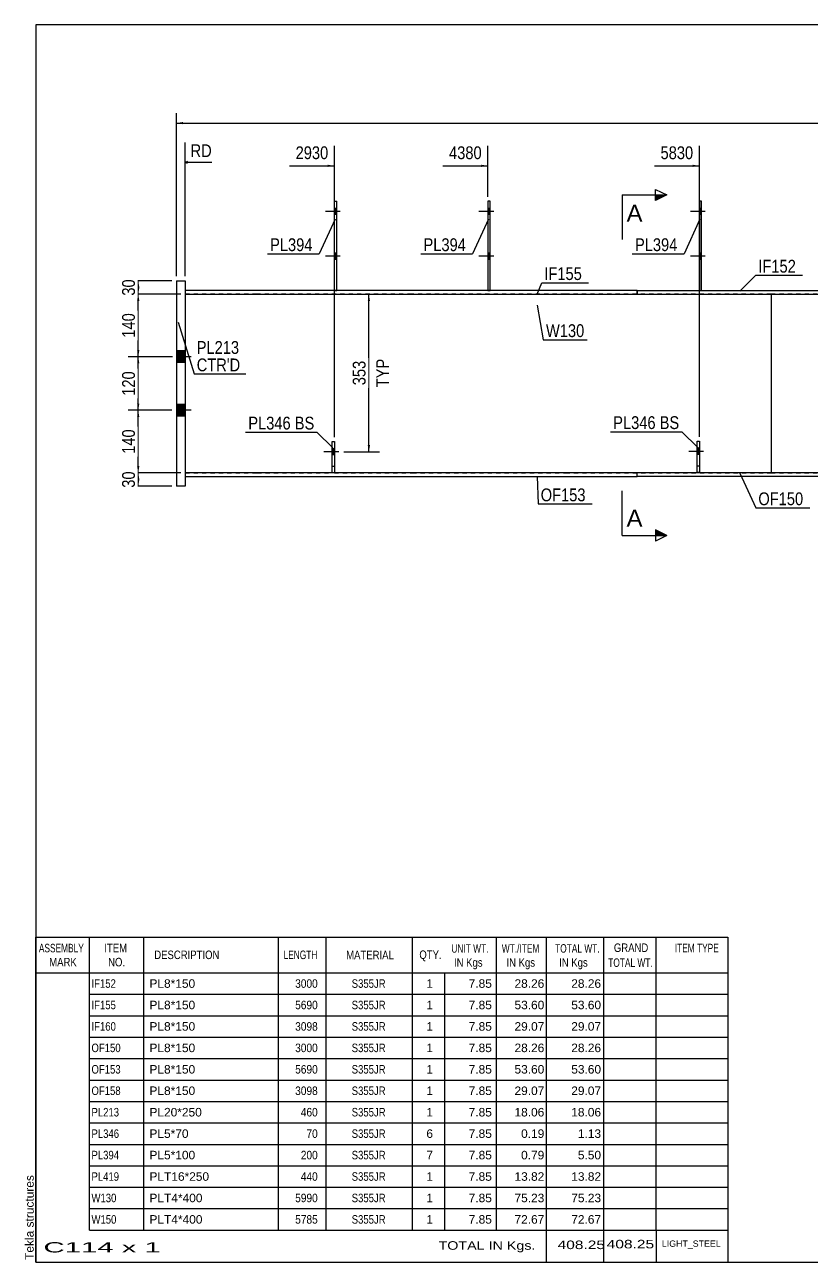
# Model space of a CAD drawing. Header units: millimetres. Extents: x -335 to 67, y -177 to 100.
# Drawn here: x -335.4 to -159.3, y -176.7 to 100.3 of the extents above; entities that cross this region are included whole.
import ezdxf

# ---------------------------------------------------------------- set-up
doc = ezdxf.new("R2010")
doc.units = ezdxf.units.MM
doc.linetypes.add('DXK_LINE_DOT1', pattern=[1.8814, 0.9407, -0.9407])
doc.linetypes.add('DXK_LINE_DOT2', pattern=[3.9198, 1.9599, -1.9599])
doc.styles.add('Arial', font='ARIAL.TTF', dxfattribs={"height": 0.2})
doc.styles.add('Arial Narrow', font='ARIALN.TTF', dxfattribs={"height": 0.2})

# ---------------------------------------------------------------- blocks, each defined once
blk = doc.blocks.new('Unknown-624482607-1210')
at = {"color": 5, "linetype": 'Continuous'}
for p, q in [((67.07, 100.31), (-332.93, 100.31)), ((-332.93, 100.31), (-332.93, -176.69)), ((67.07, -176.69), (67.07, 100.31)), ((-332.93, -176.69), (67.07, -176.69))]:
    blk.add_line(p, q, dxfattribs=at)
at = {"color": 174, "linetype": 'Continuous', "style": 'Arial'}
blk.add_text('Tekla structures', height=1.9102, rotation=90, dxfattribs=at).set_placement((-333.43, -176.19))
blk = doc.blocks.new('Bolt-624482607-1271 - 1262')
at = {"linetype": 'Continuous'}
blk.add_hatch(color=3, dxfattribs=at).paths.add_polyline_path([(-184.4, 4.1), (-184.4, 5.5), (-184.9, 5.5), (-184.9, 4.1)])
at = {"color": 3, "linetype": 'Continuous'}
for p, q in [((-183.45, 4.8), (-186.75, 4.8)), ((-184.4, 5.5), (-184.9, 5.5)), ((-184.4, 4.1), (-184.9, 4.1))]:
    blk.add_line(p, q, dxfattribs=at)
blk = doc.blocks.new('Bolt-624482607-1269 - 1262')
at = {"linetype": 'Continuous'}
for points in [[(-183.9, 57.8), (-183.9, 59.2), (-184.4, 59.2), (-184.4, 57.8)], [(-183.9, 57.8), (-183.9, 59.2), (-184.4, 59.2), (-184.4, 57.8)], [(-183.9, 47.8), (-183.9, 49.2), (-184.4, 49.2), (-184.4, 47.8)], [(-183.9, 47.8), (-183.9, 49.2), (-184.4, 49.2), (-184.4, 47.8)]]:
    blk.add_hatch(color=3, dxfattribs=at).paths.add_polyline_path(points)
at = {"color": 3, "linetype": 'Continuous'}
for p, q in [((-183.1, 58.5), (-186.4, 58.5)), ((-183.1, 58.5), (-186.4, 58.5)), ((-183.9, 59.2), (-184.4, 59.2)), ((-183.9, 59.2), (-184.4, 59.2)), ((-183.9, 57.8), (-184.4, 57.8)), ((-183.9, 57.8), (-184.4, 57.8)), ((-183.1, 48.5), (-186.4, 48.5)), ((-183.1, 48.5), (-186.4, 48.5)), ((-183.9, 49.2), (-184.4, 49.2)), ((-183.9, 49.2), (-184.4, 49.2)), ((-183.9, 47.8), (-184.4, 47.8)), ((-183.9, 47.8), (-184.4, 47.8))]:
    blk.add_line(p, q, dxfattribs=at)
blk = doc.blocks.new('Bolt-624482607-1270 - 1262')
at = {"color": 3, "linetype": 'DXK_LINE_DOT2'}
for p, q in [((-183.45, 4.8), (-186.75, 4.8)), ((-184.4, 5.5), (-184.9, 5.5)), ((-184.4, 4.1), (-184.9, 4.1))]:
    blk.add_line(p, q, dxfattribs=at)
blk = doc.blocks.new('Part-624482607-1304 - 1262')
at = {"color": 2, "linetype": 'Continuous'}
for p, q in [((-231.25, 60.8), (-231.75, 60.8)), ((-231.75, 60.8), (-231.75, 40.8)), ((-231.25, 40.8), (-231.25, 60.8))]:
    blk.add_line(p, q, dxfattribs=at)
at = {"color": 7, "linetype": 'DXK_LINE_DOT1'}
blk.add_line((-231.75, 40.8), (-231.25, 40.8), dxfattribs=at)
blk = doc.blocks.new('Part-624482607-1544 - 1262')
at = {"color": 7, "linetype": 'DXK_LINE_DOT1'}
for p, q in [((-184.9, 0.1), (-184.9, 7.1)), ((-184.9, 7.1), (-184.4, 7.1)), ((-184.4, 7.1), (-184.4, 0.1)), ((-184.4, 0.1), (-184.9, 0.1))]:
    blk.add_line(p, q, dxfattribs=at)
blk = doc.blocks.new('Bolt-624482607-1305 - 1262')
at = {"linetype": 'Continuous'}
for points in [[(-231.25, 57.8), (-231.25, 59.2), (-231.75, 59.2), (-231.75, 57.8)], [(-231.25, 57.8), (-231.25, 59.2), (-231.75, 59.2), (-231.75, 57.8)], [(-231.25, 47.8), (-231.25, 49.2), (-231.75, 49.2), (-231.75, 47.8)], [(-231.25, 47.8), (-231.25, 49.2), (-231.75, 49.2), (-231.75, 47.8)]]:
    blk.add_hatch(color=3, dxfattribs=at).paths.add_polyline_path(points)
at = {"color": 3, "linetype": 'Continuous'}
for p, q in [((-230.45, 58.5), (-233.75, 58.5)), ((-230.45, 58.5), (-233.75, 58.5)), ((-231.25, 59.2), (-231.75, 59.2)), ((-231.25, 59.2), (-231.75, 59.2)), ((-231.25, 57.8), (-231.75, 57.8)), ((-231.25, 57.8), (-231.75, 57.8)), ((-230.45, 48.5), (-233.75, 48.5)), ((-230.45, 48.5), (-233.75, 48.5)), ((-231.25, 49.2), (-231.75, 49.2)), ((-231.25, 49.2), (-231.75, 49.2)), ((-231.25, 47.8), (-231.75, 47.8)), ((-231.25, 47.8), (-231.75, 47.8))]:
    blk.add_line(p, q, dxfattribs=at)
blk = doc.blocks.new('Part-624482607-1315 - 1262')
at = {"color": 2, "linetype": 'Continuous'}
for p, q in [((-266.1, 40.8), (-266.1, 60.8)), ((-266.1, 60.8), (-265.6, 60.8)), ((-265.6, 40.8), (-265.6, 60.8))]:
    blk.add_line(p, q, dxfattribs=at)
at = {"color": 7, "linetype": 'DXK_LINE_DOT1'}
blk.add_line((-266.1, 40.8), (-265.6, 40.8), dxfattribs=at)
blk = doc.blocks.new('Bolt-624482607-1316 - 1262')
at = {"linetype": 'Continuous'}
for points in [[(-265.6, 57.8), (-265.6, 59.2), (-266.1, 59.2), (-266.1, 57.8)], [(-265.6, 57.8), (-265.6, 59.2), (-266.1, 59.2), (-266.1, 57.8)], [(-265.6, 47.8), (-265.6, 49.2), (-266.1, 49.2), (-266.1, 47.8)], [(-265.6, 47.8), (-265.6, 49.2), (-266.1, 49.2), (-266.1, 47.8)]]:
    blk.add_hatch(color=3, dxfattribs=at).paths.add_polyline_path(points)
at = {"color": 3, "linetype": 'Continuous'}
for p, q in [((-264.8, 58.5), (-268.1, 58.5)), ((-264.8, 58.5), (-268.1, 58.5)), ((-265.6, 59.2), (-266.1, 59.2)), ((-265.6, 59.2), (-266.1, 59.2)), ((-265.6, 57.8), (-266.1, 57.8)), ((-265.6, 57.8), (-266.1, 57.8)), ((-264.8, 48.5), (-268.1, 48.5)), ((-264.8, 48.5), (-268.1, 48.5)), ((-265.6, 49.2), (-266.1, 49.2)), ((-265.6, 49.2), (-266.1, 49.2)), ((-265.6, 47.8), (-266.1, 47.8)), ((-265.6, 47.8), (-266.1, 47.8))]:
    blk.add_line(p, q, dxfattribs=at)
blk = doc.blocks.new('Bolt-624482607-1317 - 1262')
at = {"linetype": 'Continuous'}
blk.add_hatch(color=3, dxfattribs=at).paths.add_polyline_path([(-266.1, 4), (-266.1, 5.4), (-266.6, 5.4), (-266.6, 4)])
at = {"color": 3, "linetype": 'Continuous'}
for p, q in [((-265.15, 4.7), (-268.45, 4.7)), ((-266.1, 5.4), (-266.6, 5.4)), ((-266.1, 4), (-266.6, 4))]:
    blk.add_line(p, q, dxfattribs=at)
blk = doc.blocks.new('Bolt-624482607-1318 - 1262')
at = {"color": 3, "linetype": 'DXK_LINE_DOT2'}
for p, q in [((-265.15, 4.7), (-268.45, 4.7)), ((-266.1, 5.4), (-266.6, 5.4)), ((-266.1, 4), (-266.6, 4))]:
    blk.add_line(p, q, dxfattribs=at)
blk = doc.blocks.new('Part-624482607-1351 - 1262')
at = {"color": 2, "linetype": 'Continuous'}
for p, q in [((-266.6, 0), (-266.6, 7)), ((-266.6, 7), (-266.1, 7)), ((-266.1, 7), (-266.1, 0))]:
    blk.add_line(p, q, dxfattribs=at)
at = {"color": 7, "linetype": 'DXK_LINE_DOT1'}
for p, q in [((-266.6, 1.5), (-266.1, 1.5)), ((-266.1, 0), (-266.6, 0))]:
    blk.add_line(p, q, dxfattribs=at)
blk = doc.blocks.new('Part-624482607-1373 - 1262')
at = {"color": 7, "linetype": 'DXK_LINE_DOT1'}
for p, q in [((-266.6, 0), (-266.6, 7)), ((-266.6, 7), (-266.1, 7)), ((-266.1, 7), (-266.1, 0))]:
    blk.add_line(p, q, dxfattribs=at)
blk = doc.blocks.new('Part-624482607-1417 - 1262')
at = {"color": 2, "linetype": 'Continuous'}
for p, q in [((-198.35, -0.8), (-198.35, 0)), ((-152.35, 0), (-198.35, 0)), ((-118, 0), (-152.25, 0)), ((-101.9, 0), (-117.9, 0)), ((-101.9, -0.8), (-101.9, 0)), ((-152.35, -0.8), (-198.35, -0.8)), ((-118, -0.8), (-152.25, -0.8)), ((-101.9, -0.8), (-117.9, -0.8))]:
    blk.add_line(p, q, dxfattribs=at)
blk = doc.blocks.new('Part-624482607-1539 - 1262')
at = {"color": 2, "linetype": 'Continuous'}
for p, q in [((-184.9, 0.1), (-184.9, 7.1)), ((-184.9, 7.1), (-184.4, 7.1)), ((-184.4, 7.1), (-184.4, 0.1)), ((-184.4, 0.1), (-184.9, 0.1))]:
    blk.add_line(p, q, dxfattribs=at)
at = {"color": 7, "linetype": 'DXK_LINE_DOT1'}
blk.add_line((-184.9, 1.6), (-184.4, 1.6), dxfattribs=at)
blk = doc.blocks.new('Part-624482607-1449 - 1262')
at = {"color": 2, "linetype": 'Continuous'}
for p, q in [((-283.5, 0), (-299.5, 0)), ((-248.8, 0), (-283.4, 0)), ((-214.45, 0), (-248.7, 0)), ((-198.35, 0), (-214.35, 0)), ((-198.35, -0.8), (-198.35, 0)), ((-299.5, -0.8), (-283.5, -0.8)), ((-283.4, -0.8), (-248.8, -0.8)), ((-248.7, -0.8), (-214.45, -0.8)), ((-214.35, -0.8), (-198.35, -0.8))]:
    blk.add_line(p, q, dxfattribs=at)
at = {"color": 7, "linetype": 'DXK_LINE_DOT1'}
blk.add_line((-299.5, 0), (-299.5, -0.8), dxfattribs=at)
blk = doc.blocks.new('Part-624482607-1613 - 1262')
at = {"color": 2, "linetype": 'Continuous'}
for p, q in [((-198.35, 40.8), (-152.35, 40.8)), ((-198.35, 40.8), (-198.35, 40)), ((-198.35, 40), (-152.35, 40)), ((-152.25, 40.8), (-118, 40.8)), ((-152.25, 40), (-118, 40)), ((-117.9, 40.8), (-101.9, 40.8)), ((-117.9, 40), (-101.9, 40)), ((-101.9, 40), (-101.9, 40.8))]:
    blk.add_line(p, q, dxfattribs=at)
blk = doc.blocks.new('Part-624482607-1549 - 1262')
at = {"color": 2, "linetype": 'Continuous'}
for p, q in [((-183.9, 60.8), (-184.4, 60.8)), ((-184.4, 60.8), (-184.4, 40.8)), ((-183.9, 40.8), (-183.9, 60.8))]:
    blk.add_line(p, q, dxfattribs=at)
at = {"color": 7, "linetype": 'DXK_LINE_DOT1'}
blk.add_line((-184.4, 40.8), (-183.9, 40.8), dxfattribs=at)
blk = doc.blocks.new('Part-624482607-1472 - 1262')
at = {"color": 2, "linetype": 'Continuous'}
for p, q in [((-168.35, 40), (-168.35, 0)), ((5.35, 0), (5.35, 40))]:
    blk.add_line(p, q, dxfattribs=at)
at = {"color": 7, "linetype": 'DXK_LINE_DOT1'}
for p, q in [((-152.35, 40), (-168.35, 40)), ((-118, 40), (-152.25, 40)), ((-75.65, 40), (-117.9, 40)), ((-41.3, 40), (-75.55, 40)), ((5.35, 40), (-41.2, 40)), ((-168.35, 0), (-152.35, 0)), ((-152.25, 0), (-118, 0)), ((-117.9, 0), (-75.65, 0)), ((-75.55, 0), (-41.3, 0)), ((-41.2, 0), (5.35, 0))]:
    blk.add_line(p, q, dxfattribs=at)
blk = doc.blocks.new('Part-624482607-1494 - 1262')
at = {"color": 2, "linetype": 'Continuous'}
for p, q in [((-283.5, 40.8), (-299.5, 40.8)), ((-299.5, 40), (-283.5, 40)), ((-248.8, 40.8), (-283.4, 40.8)), ((-283.4, 40), (-248.8, 40)), ((-214.45, 40.8), (-248.7, 40.8)), ((-248.7, 40), (-214.45, 40)), ((-198.35, 40.8), (-214.35, 40.8)), ((-214.35, 40), (-198.35, 40)), ((-198.35, 40), (-198.35, 40.8))]:
    blk.add_line(p, q, dxfattribs=at)
at = {"color": 7, "linetype": 'DXK_LINE_DOT1'}
blk.add_line((-299.5, 40.8), (-299.5, 40), dxfattribs=at)
blk = doc.blocks.new('Bolt-624482607-1517 - 1262')
at = {"linetype": 'Continuous'}
for points in [[(-299.5, 24.7), (-299.5, 27.3), (-301.5, 27.3), (-301.5, 24.7)], [(-299.5, 24.7), (-299.5, 27.3), (-301.5, 27.3), (-301.5, 24.7)], [(-299.5, 12.7), (-299.5, 15.3), (-301.5, 15.3), (-301.5, 12.7)], [(-299.5, 12.7), (-299.5, 15.3), (-301.5, 15.3), (-301.5, 12.7)]]:
    blk.add_hatch(color=3, dxfattribs=at).paths.add_polyline_path(points)
at = {"color": 3, "linetype": 'Continuous'}
for p, q in [((-299.5, 27.3), (-301.5, 27.3)), ((-299.5, 27.3), (-301.5, 27.3)), ((-298.2, 26), (-301.5, 26)), ((-298.2, 26), (-301.5, 26)), ((-299.5, 24.7), (-301.5, 24.7)), ((-299.5, 24.7), (-301.5, 24.7)), ((-299.5, 15.3), (-301.5, 15.3)), ((-299.5, 15.3), (-301.5, 15.3)), ((-298.2, 14), (-301.5, 14)), ((-298.2, 14), (-301.5, 14)), ((-299.5, 12.7), (-301.5, 12.7)), ((-299.5, 12.7), (-301.5, 12.7))]:
    blk.add_line(p, q, dxfattribs=at)
blk = doc.blocks.new('Part-624482607-1534 - 1262')
at = {"color": 7, "linetype": 'DXK_LINE_DOT1'}
for p, q in [((-283.5, 40), (-299.5, 40)), ((-299.5, 40), (-299.5, 0)), ((-248.8, 40), (-283.4, 40)), ((-214.45, 40), (-248.7, 40)), ((-168.35, 40), (-214.35, 40)), ((-299.5, 0), (-283.5, 0)), ((-283.4, 0), (-266.6, 0)), ((-266.1, 0), (-248.8, 0)), ((-248.7, 0), (-214.45, 0)), ((-214.35, 0), (-168.35, 0))]:
    blk.add_line(p, q, dxfattribs=at)
at = {"color": 2, "linetype": 'Continuous'}
blk.add_line((-168.35, 40), (-168.35, 0), dxfattribs=at)
blk = doc.blocks.new('Part-624482607-1591 - 1262')
at = {"color": 2, "linetype": 'Continuous'}
for p, q in [((-301.5, 43), (-299.5, 43)), ((-301.5, 43), (-301.5, -3)), ((-299.5, 43), (-299.5, -3)), ((-299.5, -3), (-301.5, -3))]:
    blk.add_line(p, q, dxfattribs=at)
blk = doc.blocks.new('StraightDimension-624482607-1639 - 1262')
at = {"linetype": 'Continuous'}
for points in [[(-310.28, 12.5), (-310.03, 14), (-309.78, 12.5)], [(-309.78, 1.5), (-310.03, 0), (-310.28, 1.5)]]:
    blk.add_hatch(color=7, dxfattribs=at).paths.add_polyline_path(points)
at = {"color": 7, "linetype": 'Continuous'}
for p, q in [((-302.5, 14), (-312.28, 14)), ((-310.03, 0), (-310.03, 14)), ((-300.5, 0), (-312.28, 0))]:
    blk.add_line(p, q, dxfattribs=at)
at = {"color": 0}
blk.add_wipeout([(-310.18, 10.34), (-314.38, 10.34), (-314.38, 3.66), (-310.18, 3.66)], dxfattribs=at)
at = {"color": 3, "style": 'Arial Narrow'}
blk.add_text('140', height=2.863, rotation=90.0002, dxfattribs=at).set_placement((-310.78, 4.26))
blk = doc.blocks.new('StraightDimension-624482607-1658 - 1262')
at = {"linetype": 'Continuous'}
for points in [[(-310.28, 24.5), (-310.03, 26), (-309.78, 24.5)], [(-309.78, 15.5), (-310.03, 14), (-310.28, 15.5)]]:
    blk.add_hatch(color=7, dxfattribs=at).paths.add_polyline_path(points)
at = {"color": 7, "linetype": 'Continuous'}
for p, q in [((-302.35, 26), (-312.28, 26)), ((-310.03, 14), (-310.03, 26)), ((-302.5, 14), (-312.28, 14))]:
    blk.add_line(p, q, dxfattribs=at)
at = {"color": 0}
blk.add_wipeout([(-310.18, 23.34), (-314.38, 23.34), (-314.38, 16.66), (-310.18, 16.66)], dxfattribs=at)
at = {"color": 3, "style": 'Arial Narrow'}
blk.add_text('120', height=2.863, rotation=90.0002, dxfattribs=at).set_placement((-310.78, 17.26))
blk = doc.blocks.new('StraightDimension-624482607-1671 - 1262')
at = {"linetype": 'Continuous'}
for points in [[(-310.28, 38.5), (-310.03, 40), (-309.78, 38.5)], [(-309.78, 27.5), (-310.03, 26), (-310.28, 27.5)]]:
    blk.add_hatch(color=7, dxfattribs=at).paths.add_polyline_path(points)
at = {"color": 7, "linetype": 'Continuous'}
for p, q in [((-300.5, 40), (-312.28, 40)), ((-310.03, 26), (-310.03, 40)), ((-302.35, 26), (-312.28, 26))]:
    blk.add_line(p, q, dxfattribs=at)
at = {"color": 0}
blk.add_wipeout([(-310.18, 36.34), (-314.38, 36.34), (-314.38, 29.66), (-310.18, 29.66)], dxfattribs=at)
at = {"color": 3, "style": 'Arial Narrow'}
blk.add_text('140', height=2.863, rotation=90.0002, dxfattribs=at).set_placement((-310.78, 30.26))
blk = doc.blocks.new('StraightDimension-624482607-1679 - 1262')
at = {"linetype": 'Continuous'}
for points in [[(-310.28, 41.5), (-310.03, 43), (-309.78, 41.5)], [(-309.78, 41.5), (-310.03, 40), (-310.28, 41.5)]]:
    blk.add_hatch(color=7, dxfattribs=at).paths.add_polyline_path(points)
at = {"color": 7, "linetype": 'Continuous'}
for p, q in [((-302.5, 43), (-312.28, 43)), ((-310.03, 40), (-310.03, 43)), ((-300.5, 40), (-312.28, 40))]:
    blk.add_line(p, q, dxfattribs=at)
at = {"color": 0}
blk.add_wipeout([(-310.18, 43.93), (-314.38, 43.93), (-314.38, 39.07), (-310.18, 39.07)], dxfattribs=at)
at = {"color": 3, "style": 'Arial Narrow'}
blk.add_text('30', height=2.863, rotation=90.0002, dxfattribs=at).set_placement((-310.78, 39.67))
blk = doc.blocks.new('StraightDimension-624482607-1687 - 1262')
at = {"linetype": 'Continuous'}
for points in [[(-310.28, -1.5), (-310.03, 0), (-309.78, -1.5)], [(-309.78, -1.5), (-310.03, -3), (-310.28, -1.5)]]:
    blk.add_hatch(color=7, dxfattribs=at).paths.add_polyline_path(points)
at = {"color": 7, "linetype": 'Continuous'}
for p, q in [((-300.5, 0), (-312.28, 0)), ((-310.03, -3), (-310.03, 0)), ((-302.5, -3), (-312.28, -3))]:
    blk.add_line(p, q, dxfattribs=at)
at = {"color": 0}
blk.add_wipeout([(-310.18, 0.93), (-314.38, 0.93), (-314.38, -3.93), (-310.18, -3.93)], dxfattribs=at)
at = {"color": 3, "style": 'Arial Narrow'}
blk.add_text('30', height=2.863, rotation=90.0002, dxfattribs=at).set_placement((-310.78, -3.33))
blk = doc.blocks.new('StraightDimension-624482607-1697 - 1262')
at = {"linetype": 'Continuous'}
for points in [[(-258.64, 38.5), (-258.39, 40), (-258.14, 38.5)], [(-258.14, 6.2), (-258.39, 4.7), (-258.64, 6.2)]]:
    blk.add_hatch(color=7, dxfattribs=at).paths.add_polyline_path(points)
at = {"color": 7, "linetype": 'Continuous'}
for p, q in [((-264.03, 40), (-255.99, 40)), ((-258.39, 4.7), (-258.39, 40)), ((-264.03, 4.7), (-255.99, 4.7))]:
    blk.add_line(p, q, dxfattribs=at)
at = {"color": 0}
blk.add_wipeout([(-258.54, 25.69), (-262.74, 25.69), (-262.74, 19.01), (-258.54, 19.01)], dxfattribs=at)
at = {"color": 3, "style": 'Arial Narrow'}
blk.add_text('353', height=2.863, rotation=90.0002, dxfattribs=at).set_placement((-259.14, 19.61))
at = {"color": 0, "linetype": 'Continuous'}
blk.add_wipeout([(-253.29, 26.14), (-257.49, 26.14), (-257.49, 18.56), (-253.29, 18.56)], dxfattribs=at)
at = {"color": 3, "linetype": 'Continuous', "style": 'Arial Narrow'}
blk.add_text('TYP', height=2.863, rotation=90.0002, dxfattribs=at).set_placement((-253.89, 19.16))
blk = doc.blocks.new('StraightDimension-624482607-5629 - 1262')
at = {"linetype": 'Continuous'}
blk.add_hatch(color=7, dxfattribs=at).paths.add_polyline_path([(-185.9, 68.98), (-184.4, 68.73), (-185.9, 68.48)])
at = {"color": 7, "linetype": 'Continuous'}
for p, q in [((-184.4, 8.1), (-184.4, 73.23)), ((-194.46, 68.73), (-184.4, 68.73))]:
    blk.add_line(p, q, dxfattribs=at)
at = {"color": 0}
blk.add_wipeout([(-185.18, 69.63), (-185.18, 73.83), (-193.69, 73.83), (-193.69, 69.63)], dxfattribs=at)
at = {"color": 3, "style": 'Arial Narrow'}
blk.add_text('5830', height=2.863, dxfattribs=at).set_placement((-193.09, 70.23))
blk = doc.blocks.new('StraightDimension-624482607-5630 - 1262')
at = {"linetype": 'Continuous'}
blk.add_hatch(color=7, dxfattribs=at).paths.add_polyline_path([(-233.25, 68.98), (-231.75, 68.73), (-233.25, 68.48)])
at = {"color": 7, "linetype": 'Continuous'}
for p, q in [((-231.75, 61.8), (-231.75, 73.23)), ((-241.81, 68.73), (-231.75, 68.73))]:
    blk.add_line(p, q, dxfattribs=at)
at = {"color": 0}
blk.add_wipeout([(-232.53, 69.63), (-232.53, 73.83), (-241.04, 73.83), (-241.04, 69.63)], dxfattribs=at)
at = {"color": 3, "style": 'Arial Narrow'}
blk.add_text('4380', height=2.863, dxfattribs=at).set_placement((-240.44, 70.23))
blk = doc.blocks.new('StraightDimension-624482607-5631 - 1262')
at = {"linetype": 'Continuous'}
blk.add_hatch(color=7, dxfattribs=at).paths.add_polyline_path([(-267.6, 68.98), (-266.1, 68.73), (-267.6, 68.48)])
at = {"color": 7, "linetype": 'Continuous'}
for p, q in [((-266.1, 8), (-266.1, 73.23)), ((-276.16, 68.73), (-266.1, 68.73))]:
    blk.add_line(p, q, dxfattribs=at)
at = {"color": 0, "linetype": 'Continuous'}
blk.add_wipeout([(-292.97, 70.08), (-292.97, 74.28), (-298.91, 74.28), (-298.91, 70.08)], dxfattribs=at)
at = {"color": 7, "linetype": 'Continuous'}
for p, q in [((-299.5, 44), (-299.5, 73.98)), ((-299, 69.73), (-299.5, 69.48)), ((-299, 69.23), (-299.5, 69.48)), ((-293.57, 69.48), (-299.5, 69.48))]:
    blk.add_line(p, q, dxfattribs=at)
at = {"color": 3, "linetype": 'Continuous', "style": 'Arial Narrow'}
blk.add_text('RD', height=2.863, dxfattribs=at).set_placement((-298.31, 70.68))
at = {"color": 0}
blk.add_wipeout([(-266.88, 69.63), (-266.88, 73.83), (-275.39, 73.83), (-275.39, 69.63)], dxfattribs=at)
at = {"color": 3, "style": 'Arial Narrow'}
blk.add_text('2930', height=2.863, dxfattribs=at).set_placement((-274.79, 70.23))
blk = doc.blocks.new('StraightDimension-624482607-5716 - 1262')
at = {"linetype": 'Continuous'}
for points in [[(-300, 78.05), (-301.5, 78.3), (-300, 78.55)], [(7.42, 78.55), (8.92, 78.3), (7.42, 78.05)]]:
    blk.add_hatch(color=7, dxfattribs=at).paths.add_polyline_path(points)
at = {"color": 7, "linetype": 'Continuous'}
for p, q in [((-301.5, 44), (-301.5, 80.55)), ((8.92, 43), (8.92, 80.55)), ((-301.5, 78.3), (8.92, 78.3))]:
    blk.add_line(p, q, dxfattribs=at)
at = {"color": 0}
blk.add_wipeout([(-141.12, 78.45), (-141.12, 82.65), (-151.46, 82.65), (-151.46, 78.45)], dxfattribs=at)
at = {"color": 3, "style": 'Arial Narrow'}
blk.add_text('11831', height=2.863, dxfattribs=at).set_placement((-150.86, 79.05))
blk = doc.blocks.new('CBS_BOM-624482607-5740')
at = {"color": 7, "linetype": 'Continuous'}
for p, q in [((-332.96, -111.92), (-332.96, -103.92)), ((-332.96, -103.92), (-178.04, -103.92)), ((-320.96, -111.92), (-320.96, -103.92)), ((-308.77, -111.92), (-308.77, -103.92)), ((-278.61, -111.92), (-278.61, -103.92)), ((-267.93, -111.92), (-267.93, -103.92)), ((-248.61, -111.92), (-248.61, -103.92)), ((-229.81, -111.92), (-229.81, -103.92)), ((-218.6, -111.92), (-218.6, -103.92)), ((-205.81, -111.92), (-205.81, -103.92)), ((-194.06, -111.92), (-194.06, -103.92)), ((-178.04, -103.92), (-178.04, -111.91)), ((-332.96, -111.92), (-178.04, -111.92)), ((-332.96, -116.72), (-332.96, -111.92)), ((-320.96, -116.72), (-320.96, -111.92)), ((-308.77, -116.72), (-308.77, -111.92)), ((-278.61, -116.72), (-278.61, -111.92)), ((-267.93, -116.72), (-267.93, -111.92)), ((-248.61, -116.72), (-248.61, -111.92)), ((-241.35, -116.72), (-241.35, -111.92)), ((-229.81, -116.72), (-229.81, -111.92)), ((-218.6, -116.72), (-218.6, -111.92)), ((-205.81, -116.72), (-205.81, -111.92)), ((-194.04, -116.72), (-194.04, -111.92)), ((-178.04, -111.92), (-178.04, -116.72)), ((-332.96, -121.52), (-332.96, -116.72)), ((-320.96, -116.72), (-178.04, -116.72)), ((-320.96, -121.52), (-320.96, -116.72)), ((-308.77, -121.52), (-308.77, -116.72)), ((-278.61, -121.52), (-278.61, -116.72)), ((-267.93, -121.52), (-267.93, -116.72)), ((-248.61, -121.52), (-248.61, -116.72)), ((-241.35, -121.52), (-241.35, -116.72)), ((-229.81, -121.52), (-229.81, -116.72)), ((-218.6, -121.52), (-218.6, -116.72)), ((-205.81, -121.52), (-205.81, -116.72)), ((-194.04, -121.52), (-194.04, -116.72)), ((-178.04, -116.72), (-178.04, -121.52)), ((-332.96, -126.32), (-332.96, -121.52)), ((-320.96, -121.52), (-178.04, -121.52)), ((-320.96, -126.32), (-320.96, -121.52)), ((-308.77, -126.32), (-308.77, -121.52)), ((-278.61, -126.32), (-278.61, -121.52)), ((-267.93, -126.32), (-267.93, -121.52)), ((-248.61, -126.32), (-248.61, -121.52)), ((-241.35, -126.32), (-241.35, -121.52)), ((-229.81, -126.32), (-229.81, -121.52)), ((-218.6, -126.32), (-218.6, -121.52)), ((-205.81, -126.32), (-205.81, -121.52)), ((-194.04, -126.32), (-194.04, -121.52)), ((-178.04, -121.52), (-178.04, -126.32)), ((-332.96, -131.12), (-332.96, -126.32)), ((-320.96, -126.32), (-178.04, -126.32)), ((-320.96, -131.12), (-320.96, -126.32)), ((-308.77, -131.12), (-308.77, -126.32)), ((-278.61, -131.12), (-278.61, -126.32)), ((-267.93, -131.12), (-267.93, -126.32)), ((-248.61, -131.12), (-248.61, -126.32)), ((-241.35, -131.12), (-241.35, -126.32)), ((-229.81, -131.12), (-229.81, -126.32)), ((-218.6, -131.12), (-218.6, -126.32)), ((-205.81, -131.12), (-205.81, -126.32)), ((-194.04, -131.12), (-194.04, -126.32)), ((-178.04, -126.32), (-178.04, -131.12)), ((-332.96, -135.92), (-332.96, -131.12)), ((-320.96, -131.12), (-178.04, -131.12)), ((-320.96, -135.92), (-320.96, -131.12)), ((-308.77, -135.92), (-308.77, -131.12)), ((-278.61, -135.92), (-278.61, -131.12)), ((-267.93, -135.92), (-267.93, -131.12)), ((-248.61, -135.92), (-248.61, -131.12)), ((-241.35, -135.92), (-241.35, -131.12)), ((-229.81, -135.92), (-229.81, -131.12)), ((-218.6, -135.92), (-218.6, -131.12)), ((-205.81, -135.92), (-205.81, -131.12)), ((-194.04, -135.92), (-194.04, -131.12)), ((-178.04, -131.12), (-178.04, -135.92)), ((-332.96, -140.72), (-332.96, -135.92)), ((-320.96, -135.92), (-178.04, -135.92)), ((-320.96, -140.72), (-320.96, -135.92)), ((-308.77, -140.72), (-308.77, -135.92)), ((-278.61, -140.72), (-278.61, -135.92)), ((-267.93, -140.72), (-267.93, -135.92)), ((-248.61, -140.72), (-248.61, -135.92)), ((-241.35, -140.72), (-241.35, -135.92)), ((-229.81, -140.72), (-229.81, -135.92)), ((-218.6, -140.72), (-218.6, -135.92)), ((-205.81, -140.72), (-205.81, -135.92)), ((-194.04, -140.72), (-194.04, -135.92)), ((-178.04, -135.92), (-178.04, -140.72)), ((-332.96, -145.52), (-332.96, -140.72)), ((-320.96, -140.72), (-178.04, -140.72)), ((-320.96, -145.52), (-320.96, -140.72)), ((-308.77, -145.52), (-308.77, -140.72)), ((-278.61, -145.52), (-278.61, -140.72)), ((-267.93, -145.52), (-267.93, -140.72)), ((-248.61, -145.52), (-248.61, -140.72)), ((-241.35, -145.52), (-241.35, -140.72)), ((-229.81, -145.52), (-229.81, -140.72)), ((-218.6, -145.52), (-218.6, -140.72)), ((-205.81, -145.52), (-205.81, -140.72)), ((-194.04, -145.52), (-194.04, -140.72)), ((-178.04, -140.72), (-178.04, -145.52)), ((-332.96, -150.32), (-332.96, -145.52)), ((-320.96, -145.52), (-178.04, -145.52)), ((-320.96, -150.32), (-320.96, -145.52)), ((-308.77, -150.32), (-308.77, -145.52)), ((-278.61, -150.32), (-278.61, -145.52)), ((-267.93, -150.32), (-267.93, -145.52)), ((-248.61, -150.32), (-248.61, -145.52)), ((-241.35, -150.32), (-241.35, -145.52)), ((-229.81, -150.32), (-229.81, -145.52)), ((-218.6, -150.32), (-218.6, -145.52)), ((-205.81, -150.32), (-205.81, -145.52)), ((-194.04, -150.32), (-194.04, -145.52)), ((-178.04, -145.52), (-178.04, -150.32)), ((-332.96, -155.12), (-332.96, -150.32)), ((-320.96, -150.32), (-178.04, -150.32)), ((-320.96, -155.12), (-320.96, -150.32)), ((-308.77, -155.12), (-308.77, -150.32)), ((-278.61, -155.12), (-278.61, -150.32)), ((-267.93, -155.12), (-267.93, -150.32)), ((-248.61, -155.12), (-248.61, -150.32)), ((-241.35, -155.12), (-241.35, -150.32)), ((-229.81, -155.12), (-229.81, -150.32)), ((-218.6, -155.12), (-218.6, -150.32)), ((-205.81, -155.12), (-205.81, -150.32)), ((-194.04, -155.12), (-194.04, -150.32)), ((-178.04, -150.32), (-178.04, -155.12)), ((-332.96, -159.92), (-332.96, -155.12)), ((-320.96, -155.12), (-178.04, -155.12)), ((-320.96, -159.92), (-320.96, -155.12)), ((-308.77, -159.92), (-308.77, -155.12)), ((-278.61, -159.92), (-278.61, -155.12)), ((-267.93, -159.92), (-267.93, -155.12)), ((-248.61, -159.92), (-248.61, -155.12)), ((-241.35, -159.92), (-241.35, -155.12)), ((-229.81, -159.92), (-229.81, -155.12)), ((-218.6, -159.92), (-218.6, -155.12)), ((-205.81, -159.92), (-205.81, -155.12)), ((-194.04, -159.92), (-194.04, -155.12)), ((-178.04, -155.12), (-178.04, -159.92)), ((-332.96, -164.72), (-332.96, -159.92)), ((-320.96, -159.92), (-178.04, -159.92)), ((-320.96, -164.72), (-320.96, -159.92)), ((-308.77, -164.72), (-308.77, -159.92)), ((-278.61, -164.72), (-278.61, -159.92)), ((-267.93, -164.72), (-267.93, -159.92)), ((-248.61, -164.72), (-248.61, -159.92)), ((-241.35, -164.72), (-241.35, -159.92)), ((-229.81, -164.72), (-229.81, -159.92)), ((-218.6, -164.72), (-218.6, -159.92)), ((-205.81, -164.72), (-205.81, -159.92)), ((-194.04, -164.72), (-194.04, -159.92)), ((-178.04, -159.92), (-178.04, -164.72)), ((-332.96, -169.52), (-332.96, -164.72)), ((-320.96, -164.72), (-178.04, -164.72)), ((-320.96, -169.52), (-320.96, -164.72)), ((-308.77, -169.52), (-308.77, -164.72)), ((-278.61, -169.52), (-278.61, -164.72)), ((-267.93, -169.52), (-267.93, -164.72)), ((-248.61, -169.52), (-248.61, -164.72)), ((-241.35, -169.52), (-241.35, -164.72)), ((-229.81, -169.52), (-229.81, -164.72)), ((-218.6, -169.52), (-218.6, -164.72)), ((-205.81, -169.52), (-205.81, -164.72)), ((-194.04, -169.52), (-194.04, -164.72)), ((-178.04, -164.72), (-178.04, -169.52)), ((-332.96, -176.72), (-332.96, -169.54)), ((-320.96, -169.52), (-178.04, -169.52)), ((-218.6, -176.72), (-218.6, -169.54)), ((-205.81, -176.72), (-205.81, -169.54)), ((-194, -176.72), (-194, -169.54)), ((-178.04, -169.52), (-178.04, -176.72)), ((-332.96, -176.72), (-178.04, -176.72))]:
    blk.add_line(p, q, dxfattribs=at)
at = {"color": 3, "linetype": 'Continuous', "style": 'Arial'}
for s, height, width, p in [('ASSEMBLY', 1.91, 0.7, (-332.28, -107.34)), ('ITEM', 1.91, 0.8, (-317.63, -107.34)), ('DESCRIPTION', 1.9102, 0.8, (-306.45, -108.85)), ('LENGTH', 1.91, 0.7, (-277.5, -108.85)), ('MATERIAL', 1.91, 0.8, (-263.48, -108.89)), ('QTY.', 1.91, 0.8, (-247.09, -108.82)), ('UNIT WT.', 1.91, 0.7, (-239.92, -107.42)), ('WT./ITEM', 1.91, 0.7, (-228.63, -107.42)), ('TOTAL WT.', 1.91, 0.7, (-216.69, -107.42)), ('GRAND', 1.91, 0.8, (-203.54, -107.26)), ('ITEM TYPE', 1.91, 0.7, (-189.9, -107.34)), ('MARK', 1.91, 0.8, (-329.96, -110.48)), ('NO.', 1.91, 0.8, (-316.78, -110.48)), ('IN Kgs', 1.91, 0.8, (-239.34, -110.56)), ('IN Kgs', 1.91, 0.8, (-227.59, -110.56)), ('IN Kgs', 1.91, 0.8, (-215.8, -110.56)), ('TOTAL WT.', 1.91, 0.7, (-204.8, -110.6))]:
    blk.add_text(s, height=height, dxfattribs=dict(at, width=width)).set_placement(p)
at = {"color": 7, "linetype": 'Continuous', "style": 'Arial'}
for s, width, p in [('IF152', 0.8, (-320.5, -115.28)), ('3000', 0.85, (-274.89, -115.28)), ('S355JR', 0.8, (-262.24, -115.28)), ('IF155', 0.8, (-320.5, -120.08)), ('5690', 0.85, (-274.89, -120.08)), ('S355JR', 0.8, (-262.24, -120.08)), ('IF160', 0.8, (-320.5, -124.88)), ('3098', 0.85, (-274.89, -124.88)), ('S355JR', 0.8, (-262.24, -124.88)), ('OF150', 0.8, (-320.5, -129.68)), ('3000', 0.85, (-274.89, -129.68)), ('S355JR', 0.8, (-262.24, -129.68)), ('OF153', 0.8, (-320.5, -134.48)), ('5690', 0.85, (-274.89, -134.48)), ('S355JR', 0.8, (-262.24, -134.48)), ('OF158', 0.8, (-320.5, -139.28)), ('3098', 0.85, (-274.89, -139.28)), ('S355JR', 0.8, (-262.24, -139.28)), ('PL213', 0.8, (-320.5, -144.08)), ('460', 0.85, (-273.63, -144.08)), ('S355JR', 0.8, (-262.24, -144.08)), ('PL346', 0.8, (-320.5, -148.88)), ('70', 0.85, (-272.37, -148.88)), ('S355JR', 0.8, (-262.24, -148.88)), ('PL394', 0.8, (-320.5, -153.68)), ('200', 0.85, (-273.63, -153.68)), ('S355JR', 0.8, (-262.24, -153.68)), ('PL419', 0.8, (-320.5, -158.48)), ('440', 0.85, (-273.63, -158.48)), ('S355JR', 0.8, (-262.24, -158.48)), ('W130', 0.8, (-320.5, -163.28)), ('5990', 0.85, (-274.89, -163.28)), ('S355JR', 0.8, (-262.24, -163.28)), ('W150', 0.8, (-320.5, -168.08)), ('5785', 0.85, (-274.89, -168.08)), ('S355JR', 0.8, (-262.24, -168.08))]:
    blk.add_text(s, height=1.91, dxfattribs=dict(at, width=width)).set_placement(p)
for s, p in [('PL8*150', (-307.52, -115.28)), ('1', (-245.52, -115.28)), ('7.85', (-236.05, -115.28)), ('28.26', (-225.79, -115.28)), ('28.26', (-213.08, -115.28)), ('PL8*150', (-307.52, -120.08)), ('1', (-245.52, -120.08)), ('7.85', (-236.05, -120.08)), ('53.60', (-225.79, -120.08)), ('53.60', (-213.08, -120.08)), ('PL8*150', (-307.52, -124.88)), ('1', (-245.52, -124.88)), ('7.85', (-236.05, -124.88)), ('29.07', (-225.79, -124.88)), ('29.07', (-213.08, -124.88)), ('PL8*150', (-307.52, -129.68)), ('1', (-245.52, -129.68)), ('7.85', (-236.05, -129.68)), ('28.26', (-225.79, -129.68)), ('28.26', (-213.08, -129.68)), ('PL8*150', (-307.52, -134.48)), ('1', (-245.52, -134.48)), ('7.85', (-236.05, -134.48)), ('53.60', (-225.79, -134.48)), ('53.60', (-213.08, -134.48)), ('PL8*150', (-307.52, -139.28)), ('1', (-245.52, -139.28)), ('7.85', (-236.05, -139.28)), ('29.07', (-225.79, -139.28)), ('29.07', (-213.08, -139.28)), ('PL20*250', (-307.52, -144.08)), ('1', (-245.52, -144.08)), ('7.85', (-236.05, -144.08)), ('18.06', (-225.79, -144.08)), ('18.06', (-213.08, -144.08)), ('PL5*70', (-307.52, -148.88)), ('6', (-245.52, -148.88)), ('7.85', (-236.05, -148.88)), ('0.19', (-224.31, -148.88)), ('1.13', (-211.6, -148.88)), ('PL5*100', (-307.52, -153.68)), ('7', (-245.52, -153.68)), ('7.85', (-236.05, -153.68)), ('0.79', (-224.31, -153.68)), ('5.50', (-211.6, -153.68)), ('PLT16*250', (-307.52, -158.48)), ('1', (-245.52, -158.48)), ('7.85', (-236.05, -158.48)), ('13.82', (-225.79, -158.48)), ('13.82', (-213.08, -158.48)), ('PLT4*400', (-307.52, -163.28)), ('1', (-245.52, -163.28)), ('7.85', (-236.05, -163.28)), ('75.23', (-225.79, -163.28)), ('75.23', (-213.08, -163.28)), ('PLT4*400', (-307.52, -168.08)), ('1', (-245.52, -168.08)), ('7.85', (-236.05, -168.08)), ('72.67', (-225.79, -168.08)), ('72.67', (-213.08, -168.08))]:
    blk.add_text(s, height=1.91, dxfattribs=at).set_placement(p)
at = {"color": 6, "linetype": 'Continuous', "style": 'Arial'}
for s, height, width, p in [('408.25', 1.91, 1.3, (-205.14, -173.61)), ('C114 x 1', 2.292, 2.05, (-331.24, -174.52)), ('TOTAL IN Kgs.', 1.9102, 1.2, (-242.8, -173.92)), ('408.25', 1.91, 1.3, (-216.14, -173.77))]:
    blk.add_text(s, height=height, dxfattribs=dict(at, width=width)).set_placement(p)
blk.add_text('LIGHT_STEEL', height=1.4135, dxfattribs=at).set_placement((-192.79, -173.26))
blk = doc.blocks.new('Mark-624482607-1299 - 1262')
at = {"color": 7, "linetype": 'Continuous'}
blk.add_line((-231.62, 56.77), (-235.16, 49.04), dxfattribs=at)
at = {"color": 0}
blk.add_wipeout([(-236.66, 49.64), (-236.66, 52.64), (-246.16, 52.64), (-246.16, 49.64)], dxfattribs=at)
blk.add_wipeout([(-236.66, 49.64), (-236.66, 52.64), (-246.16, 52.64), (-246.16, 49.64)], dxfattribs=at)
at = {"color": 7, "linetype": 'Continuous'}
blk.add_line((-246.76, 49.04), (-235.16, 49.04), dxfattribs=at)
at = {"color": 3, "style": 'Arial Narrow'}
blk.add_text('PL394', height=2.863, dxfattribs=at).set_placement((-246.16, 49.64))
blk = doc.blocks.new('Mark-624482607-1311 - 1262')
at = {"color": 7, "linetype": 'Continuous'}
blk.add_line((-265.97, 56.77), (-269.51, 49.04), dxfattribs=at)
at = {"color": 0}
blk.add_wipeout([(-271.01, 49.64), (-271.01, 52.64), (-280.51, 52.64), (-280.51, 49.64)], dxfattribs=at)
blk.add_wipeout([(-271.01, 49.64), (-271.01, 52.64), (-280.51, 52.64), (-280.51, 49.64)], dxfattribs=at)
at = {"color": 7, "linetype": 'Continuous'}
blk.add_line((-281.11, 49.04), (-269.51, 49.04), dxfattribs=at)
at = {"color": 3, "style": 'Arial Narrow'}
blk.add_text('PL394', height=2.863, dxfattribs=at).set_placement((-280.51, 49.64))
blk = doc.blocks.new('Mark-624482607-1445 - 1262')
at = {"color": 0}
blk.add_wipeout([(-209.87, -6.36), (-209.87, -3.36), (-219.92, -3.36), (-219.92, -6.36)], dxfattribs=at)
blk.add_wipeout([(-209.87, -6.36), (-209.87, -3.36), (-219.92, -3.36), (-219.92, -6.36)], dxfattribs=at)
at = {"color": 7, "linetype": 'Continuous'}
for p, q in [((-220.74, -0.8), (-220.52, -6.96)), ((-220.52, -6.96), (-208.37, -6.96))]:
    blk.add_line(p, q, dxfattribs=at)
at = {"color": 3, "style": 'Arial Narrow'}
blk.add_text('OF153', height=2.863, dxfattribs=at).set_placement((-219.92, -6.36))
blk = doc.blocks.new('Mark-624482607-1413 - 1262')
at = {"color": 0}
blk.add_wipeout([(-161.14, -7.24), (-161.14, -4.24), (-171.19, -4.24), (-171.19, -7.24)], dxfattribs=at)
blk.add_wipeout([(-161.14, -7.24), (-161.14, -4.24), (-171.19, -4.24), (-171.19, -7.24)], dxfattribs=at)
at = {"color": 7, "linetype": 'Continuous'}
for p, q in [((-175.33, -0.1), (-171.79, -7.84)), ((-171.79, -7.84), (-159.64, -7.84))]:
    blk.add_line(p, q, dxfattribs=at)
at = {"color": 3, "style": 'Arial Narrow'}
blk.add_text('OF150', height=2.863, dxfattribs=at).set_placement((-171.19, -7.24))
blk = doc.blocks.new('MarkSet-624482607-1864 - 1262')
at = {"color": 0}
blk.add_wipeout([(-275.89, 9.71), (-275.89, 12.71), (-285.39, 12.71), (-285.39, 9.71)], dxfattribs=at)
blk.add_wipeout([(-275.89, 9.71), (-275.89, 12.71), (-285.39, 12.71), (-285.39, 9.71)], dxfattribs=at)
blk.add_wipeout([(-270.61, 9.71), (-270.61, 12.71), (-274.99, 12.71), (-274.99, 9.71)], dxfattribs=at)
blk.add_wipeout([(-270.61, 9.71), (-270.61, 12.71), (-274.99, 12.71), (-274.99, 9.71)], dxfattribs=at)
at = {"color": 7, "linetype": 'Continuous'}
for p in [(-285.99, 9.11), (-266.47, 5.57)]:
    blk.add_line(p, (-270.01, 9.11), dxfattribs=at)
at = {"color": 3, "style": 'Arial Narrow'}
for s, p in [('PL346', (-285.39, 9.71)), ('BS', (-274.99, 9.71))]:
    blk.add_text(s, height=2.863, dxfattribs=at).set_placement(p)
blk = doc.blocks.new('Mark-624482607-1490 - 1262')
at = {"color": 0}
blk.add_wipeout([(-210.69, 43.17), (-210.69, 46.17), (-219.1, 46.17), (-219.1, 43.17)], dxfattribs=at)
blk.add_wipeout([(-210.69, 43.17), (-210.69, 46.17), (-219.1, 46.17), (-219.1, 43.17)], dxfattribs=at)
at = {"color": 7, "linetype": 'Continuous'}
for p, q in [((-220.74, 40), (-219.7, 42.57)), ((-219.7, 42.57), (-209.19, 42.57))]:
    blk.add_line(p, q, dxfattribs=at)
at = {"color": 3, "style": 'Arial Narrow'}
blk.add_text('IF155', height=2.863, dxfattribs=at).set_placement((-219.1, 43.17))
blk = doc.blocks.new('Mark-624482607-1530 - 1262')
at = {"color": 0}
blk.add_wipeout([(-210.15, 30.4), (-210.15, 33.4), (-218.74, 33.4), (-218.74, 30.4)], dxfattribs=at)
blk.add_wipeout([(-210.15, 30.4), (-210.15, 33.4), (-218.74, 33.4), (-218.74, 30.4)], dxfattribs=at)
at = {"color": 7, "linetype": 'Continuous'}
for p, q in [((-220.74, 37.54), (-219.34, 29.8)), ((-219.34, 29.8), (-209.55, 29.8))]:
    blk.add_line(p, q, dxfattribs=at)
at = {"color": 3, "style": 'Arial Narrow'}
blk.add_text('W130', height=2.863, dxfattribs=at).set_placement((-218.74, 30.4))
blk = doc.blocks.new('Mark-624482607-1587 - 1262')
at = {"color": 0}
blk.add_wipeout([(-287.43, 26.64), (-287.43, 29.64), (-296.94, 29.64), (-296.94, 26.64)], dxfattribs=at)
blk.add_wipeout([(-287.43, 26.64), (-287.43, 29.64), (-296.94, 29.64), (-296.94, 26.64)], dxfattribs=at)
blk.add_wipeout([(-287.18, 22.74), (-287.18, 25.74), (-296.94, 25.74), (-296.94, 22.74)], dxfattribs=at)
blk.add_wipeout([(-287.18, 22.74), (-287.18, 25.74), (-296.94, 25.74), (-296.94, 22.74)], dxfattribs=at)
at = {"color": 7, "linetype": 'Continuous'}
for p, q in [((-301.07, 33.77), (-297.54, 22.14)), ((-297.54, 22.14), (-285.93, 22.14))]:
    blk.add_line(p, q, dxfattribs=at)
at = {"color": 3, "style": 'Arial Narrow'}
blk.add_text('PL213', height=2.863, dxfattribs=at).set_placement((-296.94, 26.64))
at = {"color": 1, "style": 'Arial Narrow'}
blk.add_text("CTR'D", height=2.863, dxfattribs=at).set_placement((-296.94, 22.74))
blk = doc.blocks.new('MarkSet-624482607-1858 - 1262')
at = {"color": 0}
blk.add_wipeout([(-194.19, 9.81), (-194.19, 12.81), (-203.69, 12.81), (-203.69, 9.81)], dxfattribs=at)
blk.add_wipeout([(-194.19, 9.81), (-194.19, 12.81), (-203.69, 12.81), (-203.69, 9.81)], dxfattribs=at)
blk.add_wipeout([(-188.91, 9.81), (-188.91, 12.81), (-193.29, 12.81), (-193.29, 9.81)], dxfattribs=at)
blk.add_wipeout([(-188.91, 9.81), (-188.91, 12.81), (-193.29, 12.81), (-193.29, 9.81)], dxfattribs=at)
at = {"color": 7, "linetype": 'Continuous'}
for p in [(-204.29, 9.21), (-184.77, 5.67)]:
    blk.add_line(p, (-188.31, 9.21), dxfattribs=at)
at = {"color": 3, "style": 'Arial Narrow'}
for s, p in [('PL346', (-203.69, 9.81)), ('BS', (-193.29, 9.81))]:
    blk.add_text(s, height=2.863, dxfattribs=at).set_placement(p)
blk = doc.blocks.new('Mark-624482607-1609 - 1262')
at = {"color": 0}
blk.add_wipeout([(-162.78, 44.83), (-162.78, 47.83), (-171.19, 47.83), (-171.19, 44.83)], dxfattribs=at)
blk.add_wipeout([(-162.78, 44.83), (-162.78, 47.83), (-171.19, 47.83), (-171.19, 44.83)], dxfattribs=at)
at = {"color": 7, "linetype": 'Continuous'}
for p, q in [((-175.33, 40.7), (-171.79, 44.23)), ((-171.79, 44.23), (-161.28, 44.23))]:
    blk.add_line(p, q, dxfattribs=at)
at = {"color": 3, "style": 'Arial Narrow'}
blk.add_text('IF152', height=2.863, dxfattribs=at).set_placement((-171.19, 44.83))
blk = doc.blocks.new('Mark-624482607-1545 - 1262')
at = {"color": 7, "linetype": 'Continuous'}
blk.add_line((-184.27, 56.77), (-187.81, 49.04), dxfattribs=at)
at = {"color": 0}
blk.add_wipeout([(-189.31, 49.64), (-189.31, 52.64), (-198.81, 52.64), (-198.81, 49.64)], dxfattribs=at)
blk.add_wipeout([(-189.31, 49.64), (-189.31, 52.64), (-198.81, 52.64), (-198.81, 49.64)], dxfattribs=at)
at = {"color": 7, "linetype": 'Continuous'}
blk.add_line((-199.41, 49.04), (-187.81, 49.04), dxfattribs=at)
at = {"color": 3, "style": 'Arial Narrow'}
blk.add_text('PL394', height=2.863, dxfattribs=at).set_placement((-198.81, 49.64))
blk = doc.blocks.new('SectionMark-624482607-1833 - 1262')
at = {"linetype": 'Continuous'}
for points in [[(-194.19, 60.97), (-194.19, 62.22), (-191.69, 62.22)], [(-194.19, -14.04), (-194.19, -12.79), (-191.69, -14.04)]]:
    blk.add_hatch(color=30, dxfattribs=at).paths.add_polyline_path(points)
at = {"color": 30, "linetype": 'Continuous'}
for p, q in [((-201.69, 62.22), (-191.69, 62.22)), ((-194.19, 60.97), (-194.19, 63.47)), ((-194.19, 63.47), (-191.69, 62.22)), ((-191.69, 62.22), (-194.19, 60.97)), ((-191.69, -14.04), (-194.19, -12.79)), ((-194.19, -12.79), (-194.19, -15.29)), ((-201.69, -14.04), (-191.69, -14.04)), ((-191.69, -14.04), (-194.19, -15.29))]:
    blk.add_line(p, q, dxfattribs=at)
at = {"color": 0, "linetype": 'Continuous'}
for points in [[(-197.14, 56.22), (-197.14, 60.22), (-200.69, 60.22), (-200.69, 56.22)], [(-197.14, -12.04), (-197.14, -8.04), (-200.69, -8.04), (-200.69, -12.04)]]:
    blk.add_wipeout(points, dxfattribs=at)
at = {"color": 30, "linetype": 'Continuous'}
for p, q in [((-201.69, 62.22), (-201.69, 52.22)), ((-201.69, -14.04), (-201.69, -4.04))]:
    blk.add_line(p, q, dxfattribs=at)
at = {"color": 96, "linetype": 'Continuous', "style": 'Arial'}
for p in [(-200.69, 56.22), (-200.69, -12.04)]:
    blk.add_text('A', height=3.82, dxfattribs=at).set_placement(p)

msp = doc.modelspace()

# ---------------------------------------------------------------- block references
for name in ['Unknown-624482607-1210', 'Bolt-624482607-1316 - 1262', 'Part-624482607-1315 - 1262', 'Bolt-624482607-1305 - 1262', 'Part-624482607-1304 - 1262', 'Bolt-624482607-1269 - 1262', 'Part-624482607-1549 - 1262', 'Part-624482607-1591 - 1262', 'Part-624482607-1494 - 1262', 'Part-624482607-1534 - 1262', 'Part-624482607-1613 - 1262', 'Part-624482607-1472 - 1262', 'Bolt-624482607-1517 - 1262', 'Part-624482607-1351 - 1262', 'Part-624482607-1373 - 1262', 'Part-624482607-1544 - 1262', 'Part-624482607-1539 - 1262', 'Bolt-624482607-1317 - 1262', 'Bolt-624482607-1318 - 1262', 'Bolt-624482607-1271 - 1262', 'Bolt-624482607-1270 - 1262', 'Part-624482607-1449 - 1262', 'Part-624482607-1417 - 1262', 'CBS_BOM-624482607-5740']:
    msp.add_blockref(name, (0, 0))

# ---------------------------------------------------------------- next in the draw order: block references
for name in ['StraightDimension-624482607-5630 - 1262', 'StraightDimension-624482607-5629 - 1262', 'StraightDimension-624482607-1697 - 1262', 'Mark-624482607-1530 - 1262', 'StraightDimension-624482607-1639 - 1262', 'Mark-624482607-1445 - 1262', 'Mark-624482607-1413 - 1262']:
    msp.add_blockref(name, (0, 0))

# ---------------------------------------------------------------- next in the draw order: block references
for name in ['StraightDimension-624482607-1658 - 1262', 'MarkSet-624482607-1858 - 1262', 'StraightDimension-624482607-1687 - 1262']:
    msp.add_blockref(name, (0, 0))

# ---------------------------------------------------------------- next in the draw order: block references
msp.add_blockref('StraightDimension-624482607-1671 - 1262', (0, 0))

# ---------------------------------------------------------------- next in the draw order: block references
msp.add_blockref('StraightDimension-624482607-1679 - 1262', (0, 0))

# ---------------------------------------------------------------- next in the draw order: block references
msp.add_blockref('StraightDimension-624482607-5631 - 1262', (0, 0))

# ---------------------------------------------------------------- next in the draw order: block references
for name in ['StraightDimension-624482607-5716 - 1262', 'Mark-624482607-1587 - 1262', 'MarkSet-624482607-1864 - 1262']:
    msp.add_blockref(name, (0, 0))

# ---------------------------------------------------------------- next in the draw order: block references
for name in ['Mark-624482607-1311 - 1262', 'Mark-624482607-1299 - 1262', 'Mark-624482607-1545 - 1262', 'Mark-624482607-1609 - 1262', 'Mark-624482607-1490 - 1262']:
    msp.add_blockref(name, (0, 0))

# ---------------------------------------------------------------- next in the draw order: block references
msp.add_blockref('SectionMark-624482607-1833 - 1262', (0, 0))

doc.saveas('drawing.dxf')
